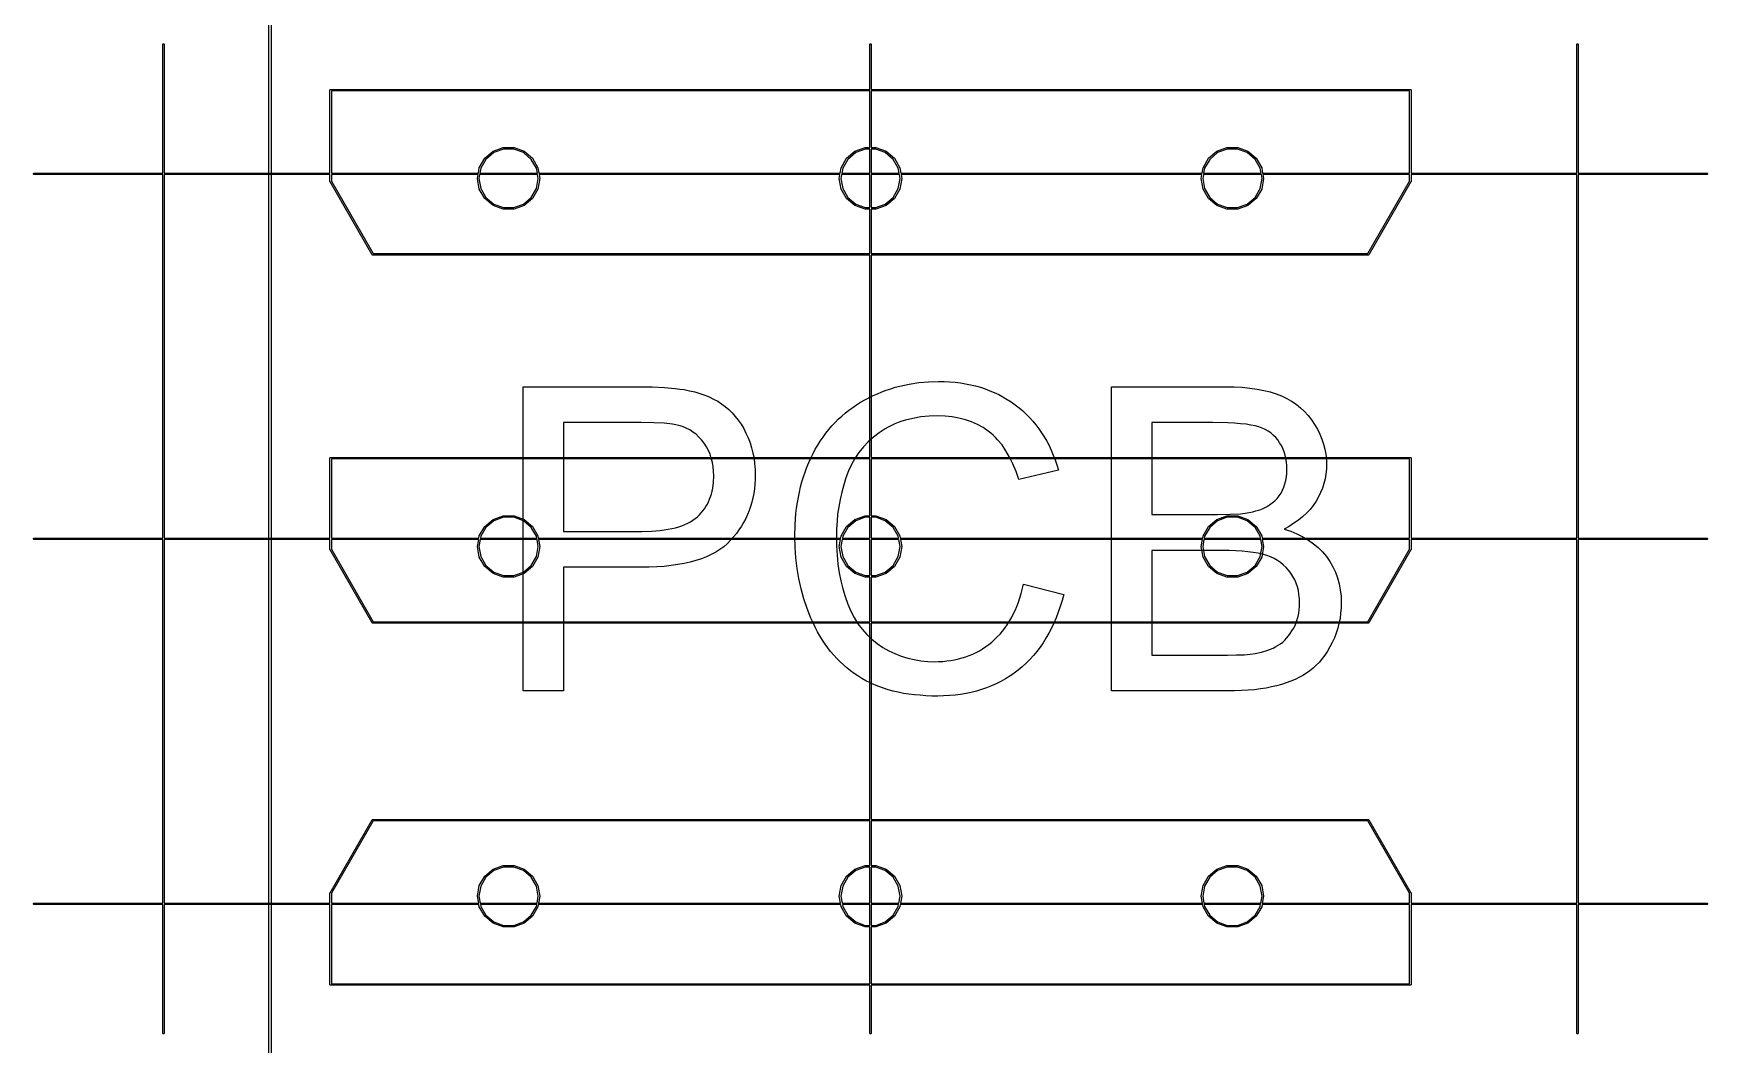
# Model space of a CAD drawing. Extents: x -55 to 320, y -110 to 124.
# Drawn here: x -55 to 55, y -33.2 to 33.2 of the extents above; entities that cross this region are included whole.
import ezdxf

# ---------------------------------------------------------------- set-up
doc = ezdxf.new("R2010")
doc.units = 0
doc.header["$LTSCALE"] = 10
for name, color, linetype in [('devices', 7, 'CONTINUOUS'), ('edge_cuts', 7, 'CONTINUOUS'), ('support_2mm_layer', 7, 'CONTINUOUS')]:
    doc.layers.add(name, color=color, linetype=linetype)

msp = doc.modelspace()

# ---------------------------------------------------------------- linework, layer by layer
at = {"layer": 'devices', "color": 7, "linetype": 'CONTINUOUS'}
for p, q in [((-46.55, 32.52), (-46.54, 32.53)), ((-46.55, 32.5), (-46.55, 32.52)), ((-46.55, 24.05), (-46.55, 32.5)), ((-46.54, 32.53), (-46.52, 32.54)), ((-46.52, 32.54), (-46.51, 32.55)), ((-46.51, 32.55), (-46.49, 32.55)), ((-46.49, 32.55), (-46.48, 32.54)), ((-46.48, 32.54), (-46.46, 32.53)), ((-46.46, 32.53), (-46.45, 32.52)), ((-46.45, 32.52), (-46.45, 32.5)), ((-46.45, 32.5), (-46.45, 24.05)), ((-0.05, 32.52), (-0.04, 32.53)), ((-0.05, 32.5), (-0.05, 32.52)), ((-0.05, 29.55), (-0.05, 32.5)), ((-0.04, 32.53), (-0.03, 32.54)), ((-0.03, 32.54), (-0.01, 32.55)), ((-0.01, 32.55), (0.01, 32.55)), ((0.01, 32.55), (0.03, 32.54)), ((0.03, 32.54), (0.04, 32.53)), ((0.04, 32.53), (0.05, 32.52)), ((0.05, 32.52), (0.05, 32.5)), ((0.05, 32.5), (0.05, 29.55)), ((46.45, 32.52), (46.46, 32.53)), ((46.45, 32.5), (46.45, 32.52)), ((46.45, 24.05), (46.45, 32.5)), ((46.46, 32.53), (46.48, 32.54)), ((46.48, 32.54), (46.49, 32.55)), ((46.49, 32.55), (46.51, 32.55)), ((46.51, 32.55), (46.52, 32.54)), ((46.52, 32.54), (46.54, 32.53)), ((46.54, 32.53), (46.55, 32.52)), ((46.55, 32.52), (46.55, 32.5)), ((46.55, 32.5), (46.55, 24.05)), ((-35.55, 29.51), (-35.55, 29.52)), ((-35.55, 29.52), (-35.54, 29.52)), ((-35.55, 29.5), (-35.55, 29.51)), ((-35.55, 29.51), (-35.55, 29.51)), ((-35.55, 24.05), (-35.55, 29.5)), ((-35.55, 29.5), (-35.55, 29.5)), ((-35.54, 29.53), (-35.53, 29.54)), ((-35.54, 29.52), (-35.54, 29.53)), ((-35.54, 29.53), (-35.54, 29.53)), ((-35.54, 29.52), (-35.54, 29.52)), ((-35.53, 29.54), (-35.53, 29.54)), ((-35.53, 29.54), (-35.53, 29.54)), ((-35.53, 29.54), (-35.52, 29.54)), ((-35.52, 29.54), (-35.52, 29.55)), ((-35.52, 29.55), (-35.51, 29.55)), ((-35.52, 29.54), (-35.52, 29.54)), ((-35.51, 29.55), (-35.51, 29.55)), ((-35.51, 29.55), (-35.5, 29.55)), ((-35.5, 29.55), (-35.5, 29.55)), ((-35.5, 29.55), (-0.05, 29.55)), ((-35.45, 29.45), (-35.45, 24.05)), ((-0.05, 29.45), (-35.45, 29.45)), ((-0.05, 25.72), (-0.05, 29.45)), ((0.05, 29.55), (35.5, 29.55)), ((0.05, 29.45), (0.05, 25.72)), ((35.45, 29.45), (0.05, 29.45)), ((35.45, 24.05), (35.45, 29.45)), ((35.5, 29.55), (35.5, 29.55)), ((35.5, 29.55), (35.51, 29.55)), ((35.51, 29.55), (35.51, 29.55)), ((35.51, 29.55), (35.52, 29.55)), ((35.52, 29.55), (35.52, 29.54)), ((35.52, 29.54), (35.52, 29.54)), ((35.52, 29.54), (35.53, 29.54)), ((35.53, 29.54), (35.53, 29.54)), ((35.53, 29.54), (35.53, 29.54)), ((35.53, 29.54), (35.54, 29.53)), ((35.54, 29.53), (35.54, 29.53)), ((35.54, 29.53), (35.54, 29.52)), ((35.54, 29.52), (35.54, 29.52)), ((35.54, 29.52), (35.55, 29.52)), ((35.55, 29.52), (35.55, 29.51)), ((35.55, 29.51), (35.55, 29.51)), ((35.55, 29.51), (35.55, 29.5)), ((35.55, 29.5), (35.55, 29.5)), ((35.55, 29.5), (35.55, 24.05)), ((-25.37, 25.02), (-24.82, 25.48)), ((-24.77, 25.39), (-25.29, 24.95)), ((-24.82, 25.48), (-24.16, 25.72)), ((-24.14, 25.62), (-24.77, 25.39)), ((-24.16, 25.72), (-23.44, 25.72)), ((-23.46, 25.62), (-24.14, 25.62)), ((-22.82, 25.39), (-23.46, 25.62)), ((-23.44, 25.72), (-22.77, 25.48)), ((-22.31, 24.95), (-22.82, 25.39)), ((-22.77, 25.48), (-22.23, 25.02)), ((-1.57, 25.02), (-1.02, 25.48)), ((-0.97, 25.39), (-1.49, 24.95)), ((-1.02, 25.48), (-0.36, 25.72)), ((-0.34, 25.62), (-0.97, 25.39)), ((-0.36, 25.72), (-0.05, 25.72)), ((-0.05, 25.62), (-0.34, 25.62)), ((-0.05, 24.05), (-0.05, 25.62)), ((0.05, 25.72), (0.36, 25.72)), ((0.05, 25.62), (0.05, 24.05)), ((0.34, 25.62), (0.05, 25.62)), ((0.97, 25.39), (0.34, 25.62)), ((0.36, 25.72), (1.02, 25.48)), ((1.49, 24.95), (0.97, 25.39)), ((1.02, 25.48), (1.57, 25.02)), ((22.23, 25.02), (22.77, 25.48)), ((22.82, 25.39), (22.31, 24.95)), ((22.77, 25.48), (23.44, 25.72)), ((23.46, 25.62), (22.82, 25.39)), ((23.44, 25.72), (24.16, 25.72)), ((24.14, 25.62), (23.46, 25.62)), ((24.77, 25.39), (24.14, 25.62)), ((24.16, 25.72), (24.82, 25.48)), ((25.29, 24.95), (24.77, 25.39)), ((24.82, 25.48), (25.37, 25.02)), ((-25.79, 24.05), (-25.73, 24.4)), ((-25.73, 24.4), (-25.37, 25.02)), ((-25.63, 24.37), (-25.69, 24.05)), ((-25.29, 24.95), (-25.63, 24.37)), ((-21.97, 24.37), (-22.31, 24.95)), ((-22.23, 25.02), (-21.87, 24.4)), ((-21.91, 24.05), (-21.97, 24.37)), ((-21.87, 24.4), (-21.81, 24.05)), ((-1.99, 24.05), (-1.93, 24.4)), ((-1.93, 24.4), (-1.57, 25.02)), ((-1.83, 24.37), (-1.89, 24.05)), ((-1.49, 24.95), (-1.83, 24.37)), ((1.83, 24.37), (1.49, 24.95)), ((1.57, 25.02), (1.93, 24.4)), ((1.89, 24.05), (1.83, 24.37)), ((1.93, 24.4), (1.99, 24.05)), ((21.81, 24.05), (21.87, 24.4)), ((21.87, 24.4), (22.23, 25.02)), ((21.97, 24.37), (21.91, 24.05)), ((22.31, 24.95), (21.97, 24.37)), ((25.63, 24.37), (25.29, 24.95)), ((25.37, 25.02), (25.73, 24.4)), ((25.69, 24.05), (25.63, 24.37)), ((25.73, 24.4), (25.79, 24.05)), ((-55.05, 24.01), (-55.04, 24.02)), ((-55.05, 23.99), (-55.05, 24.01)), ((-55.04, 23.98), (-55.05, 23.99)), ((-55.04, 24.02), (-55.03, 24.04)), ((-55.03, 23.96), (-55.04, 23.98)), ((-55.03, 24.04), (-55.02, 24.05)), ((-55.02, 23.95), (-55.03, 23.96)), ((-55.02, 24.05), (-55, 24.05)), ((-55, 23.95), (-55.02, 23.95)), ((-55, 24.05), (-46.55, 24.05)), ((-46.55, 23.95), (-55, 23.95)), ((-46.55, 0.05), (-46.55, 23.95)), ((-46.45, 24.05), (-35.55, 24.05)), ((-46.45, 23.95), (-46.45, 0.05)), ((-35.55, 23.95), (-46.45, 23.95)), ((-35.55, 23.5), (-35.55, 23.95)), ((-35.55, 23.49), (-35.55, 23.5)), ((-35.55, 23.5), (-35.55, 23.5)), ((-35.55, 23.48), (-35.55, 23.49)), ((-35.55, 23.49), (-35.55, 23.49)), ((-35.54, 23.48), (-35.55, 23.48)), ((-32.77, 18.68), (-35.54, 23.48)), ((-35.54, 23.48), (-35.54, 23.48)), ((-35.45, 24.05), (-25.79, 24.05)), ((-25.81, 23.95), (-35.45, 23.95)), ((-35.45, 23.95), (-35.45, 23.51)), ((-35.45, 23.51), (-32.7, 18.75)), ((-25.85, 23.7), (-25.81, 23.95)), ((-25.73, 23), (-25.85, 23.7)), ((-25.71, 23.95), (-25.75, 23.7)), ((-25.75, 23.7), (-25.63, 23.03)), ((-21.89, 23.95), (-25.71, 23.95)), ((-25.69, 24.05), (-21.91, 24.05)), ((-21.97, 23.03), (-21.85, 23.7)), ((-21.85, 23.7), (-21.89, 23.95)), ((-21.75, 23.7), (-21.87, 23)), ((-21.81, 24.05), (-1.99, 24.05)), ((-2.01, 23.95), (-21.79, 23.95)), ((-21.79, 23.95), (-21.75, 23.7)), ((-2.05, 23.7), (-2.01, 23.95)), ((-1.93, 23), (-2.05, 23.7)), ((-1.91, 23.95), (-1.95, 23.7)), ((-1.95, 23.7), (-1.83, 23.03)), ((-0.05, 23.95), (-1.91, 23.95)), ((-1.89, 24.05), (-0.05, 24.05)), ((-0.05, 21.78), (-0.05, 23.95)), ((0.05, 24.05), (1.89, 24.05)), ((0.05, 23.95), (0.05, 21.78)), ((1.91, 23.95), (0.05, 23.95)), ((1.83, 23.03), (1.95, 23.7)), ((1.95, 23.7), (1.91, 23.95)), ((2.05, 23.7), (1.93, 23)), ((1.99, 24.05), (21.81, 24.05)), ((21.79, 23.95), (2.01, 23.95)), ((2.01, 23.95), (2.05, 23.7)), ((21.75, 23.7), (21.79, 23.95)), ((21.87, 23), (21.75, 23.7)), ((21.89, 23.95), (21.85, 23.7)), ((21.85, 23.7), (21.97, 23.03)), ((25.71, 23.95), (21.89, 23.95)), ((21.91, 24.05), (25.69, 24.05)), ((25.63, 23.03), (25.75, 23.7)), ((25.75, 23.7), (25.71, 23.95)), ((25.85, 23.7), (25.73, 23)), ((25.79, 24.05), (35.45, 24.05)), ((35.45, 23.95), (25.81, 23.95)), ((25.81, 23.95), (25.85, 23.7)), ((32.7, 18.75), (35.45, 23.51)), ((35.54, 23.48), (32.77, 18.68)), ((35.45, 23.51), (35.45, 23.95)), ((35.55, 23.48), (35.54, 23.48)), ((35.54, 23.48), (35.54, 23.48)), ((35.55, 24.05), (46.45, 24.05)), ((46.45, 23.95), (35.55, 23.95)), ((35.55, 23.95), (35.55, 23.5)), ((35.55, 23.5), (35.55, 23.5)), ((35.55, 23.5), (35.55, 23.49)), ((35.55, 23.49), (35.55, 23.49)), ((35.55, 23.49), (35.55, 23.48)), ((46.45, 0.05), (46.45, 23.95)), ((46.55, 24.05), (55, 24.05)), ((55, 23.95), (46.55, 23.95)), ((46.55, 23.95), (46.55, 0.05)), ((55, 24.05), (55.02, 24.05)), ((55.02, 23.95), (55, 23.95)), ((55.02, 24.05), (55.03, 24.04)), ((55.03, 23.96), (55.02, 23.95)), ((55.03, 24.04), (55.04, 24.02)), ((55.04, 23.98), (55.03, 23.96)), ((55.04, 24.02), (55.05, 24.01)), ((55.05, 23.99), (55.04, 23.98)), ((55.05, 24.01), (55.05, 23.99)), ((-25.37, 22.38), (-25.73, 23)), ((-25.63, 23.03), (-25.29, 22.45)), ((-24.82, 21.92), (-25.37, 22.38)), ((-25.29, 22.45), (-24.77, 22.01)), ((-22.82, 22.01), (-22.31, 22.45)), ((-22.23, 22.38), (-22.77, 21.92)), ((-22.31, 22.45), (-21.97, 23.03)), ((-21.87, 23), (-22.23, 22.38)), ((-1.57, 22.38), (-1.93, 23)), ((-1.83, 23.03), (-1.49, 22.45)), ((-1.02, 21.92), (-1.57, 22.38)), ((-1.49, 22.45), (-0.97, 22.01)), ((0.97, 22.01), (1.49, 22.45)), ((1.57, 22.38), (1.02, 21.92)), ((1.49, 22.45), (1.83, 23.03)), ((1.93, 23), (1.57, 22.38)), ((22.23, 22.38), (21.87, 23)), ((21.97, 23.03), (22.31, 22.45)), ((22.77, 21.92), (22.23, 22.38)), ((22.31, 22.45), (22.82, 22.01)), ((24.77, 22.01), (25.29, 22.45)), ((25.37, 22.38), (24.82, 21.92)), ((25.29, 22.45), (25.63, 23.03)), ((25.73, 23), (25.37, 22.38)), ((-24.16, 21.68), (-24.82, 21.92)), ((-24.77, 22.01), (-24.14, 21.78)), ((-23.44, 21.68), (-24.16, 21.68)), ((-24.14, 21.78), (-23.46, 21.78)), ((-23.46, 21.78), (-22.82, 22.01)), ((-22.77, 21.92), (-23.44, 21.68)), ((-0.36, 21.68), (-1.02, 21.92)), ((-0.97, 22.01), (-0.34, 21.78)), ((-0.05, 21.68), (-0.36, 21.68)), ((-0.34, 21.78), (-0.05, 21.78)), ((-0.05, 18.75), (-0.05, 21.68)), ((0.05, 21.78), (0.34, 21.78)), ((0.36, 21.68), (0.05, 21.68)), ((0.05, 21.68), (0.05, 18.75)), ((0.34, 21.78), (0.97, 22.01)), ((1.02, 21.92), (0.36, 21.68)), ((23.44, 21.68), (22.77, 21.92)), ((22.82, 22.01), (23.46, 21.78)), ((24.16, 21.68), (23.44, 21.68)), ((23.46, 21.78), (24.14, 21.78)), ((24.14, 21.78), (24.77, 22.01)), ((24.82, 21.92), (24.16, 21.68)), ((-32.7, 18.75), (-0.05, 18.75)), ((0.05, 18.75), (32.7, 18.75)), ((-32.76, 18.66), (-32.77, 18.68)), ((-32.75, 18.65), (-32.76, 18.66)), ((-32.76, 18.66), (-32.76, 18.66)), ((-32.73, 18.65), (-32.75, 18.65)), ((-0.05, 18.65), (-32.73, 18.65)), ((-0.05, 5.35), (-0.05, 18.65)), ((32.73, 18.65), (0.05, 18.65)), ((0.05, 18.65), (0.05, 5.35)), ((32.75, 18.65), (32.73, 18.65)), ((32.76, 18.66), (32.75, 18.65)), ((32.77, 18.68), (32.76, 18.66)), ((32.76, 18.66), (32.76, 18.66)), ((-35.55, 5.31), (-35.55, 5.32)), ((-35.55, 5.32), (-35.54, 5.32)), ((-35.55, 5.3), (-35.55, 5.31)), ((-35.55, 5.31), (-35.55, 5.31)), ((-35.55, 0.05), (-35.55, 5.3)), ((-35.55, 5.3), (-35.55, 5.3)), ((-35.54, 5.32), (-35.54, 5.33)), ((-35.54, 5.33), (-35.54, 5.33)), ((-35.54, 5.33), (-35.54, 5.33)), ((-35.54, 5.33), (-35.53, 5.33)), ((-35.53, 5.33), (-35.53, 5.34)), ((-35.53, 5.34), (-35.53, 5.34)), ((-35.53, 5.34), (-35.52, 5.34)), ((-35.52, 5.34), (-35.52, 5.35)), ((-35.52, 5.35), (-35.51, 5.35)), ((-35.52, 5.34), (-35.52, 5.34)), ((-35.51, 5.35), (-35.51, 5.35)), ((-35.51, 5.35), (-35.5, 5.35)), ((-35.5, 5.35), (-35.5, 5.35)), ((-35.5, 5.35), (-0.05, 5.35)), ((-35.45, 5.25), (-35.45, 0.05)), ((-0.05, 5.25), (-35.45, 5.25)), ((-0.05, 1.52), (-0.05, 5.25)), ((0.05, 5.35), (35.5, 5.35)), ((0.05, 5.25), (0.05, 1.52)), ((35.45, 5.25), (0.05, 5.25)), ((35.45, 0.05), (35.45, 5.25)), ((35.5, 5.35), (35.5, 5.35)), ((35.5, 5.35), (35.51, 5.35)), ((35.51, 5.35), (35.51, 5.35)), ((35.51, 5.35), (35.52, 5.35)), ((35.52, 5.35), (35.52, 5.34)), ((35.52, 5.34), (35.52, 5.34)), ((35.52, 5.34), (35.53, 5.34)), ((35.53, 5.34), (35.53, 5.34)), ((35.53, 5.34), (35.53, 5.33)), ((35.53, 5.33), (35.54, 5.33)), ((35.54, 5.33), (35.54, 5.33)), ((35.54, 5.33), (35.54, 5.33)), ((35.54, 5.33), (35.54, 5.32)), ((35.54, 5.32), (35.55, 5.32)), ((35.55, 5.32), (35.55, 5.31)), ((35.55, 5.31), (35.55, 5.31)), ((35.55, 5.31), (35.55, 5.3)), ((35.55, 5.3), (35.55, 5.3)), ((35.55, 5.3), (35.55, 0.05)), ((-25.37, 0.82), (-24.82, 1.28)), ((-24.77, 1.19), (-25.29, 0.75)), ((-24.82, 1.28), (-24.16, 1.52)), ((-24.14, 1.42), (-24.77, 1.19)), ((-24.16, 1.52), (-23.44, 1.52)), ((-23.46, 1.42), (-24.14, 1.42)), ((-22.82, 1.19), (-23.46, 1.42)), ((-23.44, 1.52), (-22.77, 1.28)), ((-22.31, 0.75), (-22.82, 1.19)), ((-22.77, 1.28), (-22.23, 0.82)), ((-1.57, 0.82), (-1.02, 1.28)), ((-0.97, 1.19), (-1.49, 0.75)), ((-1.02, 1.28), (-0.36, 1.52)), ((-0.34, 1.42), (-0.97, 1.19)), ((-0.36, 1.52), (-0.05, 1.52)), ((-0.05, 1.42), (-0.34, 1.42)), ((-0.05, 0.05), (-0.05, 1.42)), ((0.05, 1.52), (0.36, 1.52)), ((0.05, 1.42), (0.05, 0.05)), ((0.34, 1.42), (0.05, 1.42)), ((0.97, 1.19), (0.34, 1.42)), ((0.36, 1.52), (1.02, 1.28)), ((1.49, 0.75), (0.97, 1.19)), ((1.02, 1.28), (1.57, 0.82)), ((22.23, 0.82), (22.77, 1.28)), ((22.82, 1.19), (22.31, 0.75)), ((22.77, 1.28), (23.44, 1.52)), ((23.46, 1.42), (22.82, 1.19)), ((23.44, 1.52), (24.16, 1.52)), ((24.14, 1.42), (23.46, 1.42)), ((24.77, 1.19), (24.14, 1.42)), ((24.16, 1.52), (24.82, 1.28)), ((25.29, 0.75), (24.77, 1.19)), ((24.82, 1.28), (25.37, 0.82)), ((-55.05, 0.01), (-55.04, 0.03)), ((-55.05, -0.01), (-55.05, 0.01)), ((-55.04, 0.03), (-55.03, 0.04)), ((-55.03, 0.04), (-55.02, 0.05)), ((-55.02, 0.05), (-55, 0.05)), ((-55, 0.05), (-46.55, 0.05)), ((-46.45, 0.05), (-35.55, 0.05)), ((-35.45, 0.05), (-25.75, 0.05)), ((-25.75, 0.05), (-25.73, 0.2)), ((-25.73, 0.2), (-25.37, 0.82)), ((-25.63, 0.17), (-25.65, 0.05)), ((-25.65, 0.05), (-21.95, 0.05)), ((-25.29, 0.75), (-25.63, 0.17)), ((-21.97, 0.17), (-22.31, 0.75)), ((-22.23, 0.82), (-21.87, 0.2)), ((-21.95, 0.05), (-21.97, 0.17)), ((-21.87, 0.2), (-21.85, 0.05)), ((-21.85, 0.05), (-1.95, 0.05)), ((-1.95, 0.05), (-1.93, 0.2)), ((-1.93, 0.2), (-1.57, 0.82)), ((-1.83, 0.17), (-1.85, 0.05)), ((-1.85, 0.05), (-0.05, 0.05)), ((-1.49, 0.75), (-1.83, 0.17)), ((0.05, 0.05), (1.85, 0.05)), ((1.83, 0.17), (1.49, 0.75)), ((1.57, 0.82), (1.93, 0.2)), ((1.85, 0.05), (1.83, 0.17)), ((1.93, 0.2), (1.95, 0.05)), ((1.95, 0.05), (21.85, 0.05)), ((21.85, 0.05), (21.87, 0.2)), ((21.87, 0.2), (22.23, 0.82)), ((21.97, 0.17), (21.95, 0.05)), ((21.95, 0.05), (25.65, 0.05)), ((22.31, 0.75), (21.97, 0.17)), ((25.63, 0.17), (25.29, 0.75)), ((25.37, 0.82), (25.73, 0.2)), ((25.65, 0.05), (25.63, 0.17)), ((25.73, 0.2), (25.75, 0.05)), ((25.75, 0.05), (35.45, 0.05)), ((35.55, 0.05), (46.45, 0.05)), ((46.55, 0.05), (55, 0.05)), ((55, 0.05), (55.02, 0.05)), ((55.02, 0.05), (55.03, 0.04)), ((55.03, 0.04), (55.04, 0.03)), ((55.04, 0.03), (55.05, 0.01)), ((55.05, 0.01), (55.05, -0.01)), ((-55.04, -0.03), (-55.05, -0.01)), ((-55.03, -0.04), (-55.04, -0.03)), ((-55.02, -0.05), (-55.03, -0.04)), ((-55, -0.05), (-55.02, -0.05)), ((-46.55, -0.05), (-55, -0.05)), ((-46.55, -23.95), (-46.55, -0.05)), ((-46.45, -0.05), (-46.45, -23.95)), ((-35.55, -0.05), (-46.45, -0.05)), ((-35.55, -0.7), (-35.55, -0.05)), ((-35.55, -0.71), (-35.55, -0.7)), ((-35.55, -0.7), (-35.55, -0.7)), ((-35.55, -0.72), (-35.55, -0.71)), ((-35.55, -0.71), (-35.55, -0.71)), ((-35.54, -0.72), (-35.55, -0.72)), ((-32.77, -5.53), (-35.54, -0.72)), ((-35.54, -0.72), (-35.54, -0.72)), ((-25.77, -0.05), (-35.45, -0.05)), ((-35.45, -0.05), (-35.45, -0.69)), ((-35.45, -0.69), (-32.7, -5.45)), ((-25.85, -0.5), (-25.77, -0.05)), ((-25.73, -1.2), (-25.85, -0.5)), ((-25.67, -0.05), (-25.75, -0.5)), ((-25.75, -0.5), (-25.63, -1.17)), ((-21.93, -0.05), (-25.67, -0.05)), ((-21.97, -1.17), (-21.85, -0.5)), ((-21.85, -0.5), (-21.93, -0.05)), ((-21.75, -0.5), (-21.87, -1.2)), ((-1.97, -0.05), (-21.83, -0.05)), ((-21.83, -0.05), (-21.75, -0.5)), ((-2.05, -0.5), (-1.97, -0.05)), ((-1.93, -1.2), (-2.05, -0.5)), ((-1.87, -0.05), (-1.95, -0.5)), ((-1.95, -0.5), (-1.83, -1.17)), ((-0.05, -0.05), (-1.87, -0.05)), ((-0.05, -2.42), (-0.05, -0.05)), ((0.05, -0.05), (0.05, -2.42)), ((1.87, -0.05), (0.05, -0.05)), ((1.83, -1.17), (1.95, -0.5)), ((1.95, -0.5), (1.87, -0.05)), ((2.05, -0.5), (1.93, -1.2)), ((21.83, -0.05), (1.97, -0.05)), ((1.97, -0.05), (2.05, -0.5)), ((21.75, -0.5), (21.83, -0.05)), ((21.87, -1.2), (21.75, -0.5)), ((21.93, -0.05), (21.85, -0.5)), ((21.85, -0.5), (21.97, -1.17)), ((25.67, -0.05), (21.93, -0.05)), ((25.63, -1.17), (25.75, -0.5)), ((25.75, -0.5), (25.67, -0.05)), ((25.85, -0.5), (25.73, -1.2)), ((35.45, -0.05), (25.77, -0.05)), ((25.77, -0.05), (25.85, -0.5)), ((32.7, -5.45), (35.45, -0.69)), ((35.54, -0.72), (32.77, -5.53)), ((35.45, -0.69), (35.45, -0.05)), ((35.55, -0.72), (35.54, -0.72)), ((35.54, -0.72), (35.54, -0.72)), ((46.45, -0.05), (35.55, -0.05)), ((35.55, -0.05), (35.55, -0.7)), ((35.55, -0.7), (35.55, -0.7)), ((35.55, -0.7), (35.55, -0.71)), ((35.55, -0.71), (35.55, -0.71)), ((35.55, -0.71), (35.55, -0.72)), ((46.45, -23.95), (46.45, -0.05)), ((55, -0.05), (46.55, -0.05)), ((46.55, -0.05), (46.55, -23.95)), ((55.02, -0.05), (55, -0.05)), ((55.03, -0.04), (55.02, -0.05)), ((55.04, -0.03), (55.03, -0.04)), ((55.05, -0.01), (55.04, -0.03)), ((-25.37, -1.82), (-25.73, -1.2)), ((-25.63, -1.17), (-25.29, -1.75)), ((-24.82, -2.28), (-25.37, -1.82)), ((-25.29, -1.75), (-24.77, -2.19)), ((-24.77, -2.19), (-24.14, -2.42)), ((-23.46, -2.42), (-22.82, -2.19)), ((-22.82, -2.19), (-22.31, -1.75)), ((-22.23, -1.82), (-22.77, -2.28)), ((-22.31, -1.75), (-21.97, -1.17)), ((-21.87, -1.2), (-22.23, -1.82)), ((-1.57, -1.82), (-1.93, -1.2)), ((-1.83, -1.17), (-1.49, -1.75)), ((-1.02, -2.28), (-1.57, -1.82)), ((-1.49, -1.75), (-0.97, -2.19)), ((-0.97, -2.19), (-0.34, -2.42)), ((0.34, -2.42), (0.97, -2.19)), ((0.97, -2.19), (1.49, -1.75)), ((1.57, -1.82), (1.02, -2.28)), ((1.49, -1.75), (1.83, -1.17)), ((1.93, -1.2), (1.57, -1.82)), ((22.23, -1.82), (21.87, -1.2)), ((21.97, -1.17), (22.31, -1.75)), ((22.77, -2.28), (22.23, -1.82)), ((22.31, -1.75), (22.82, -2.19)), ((22.82, -2.19), (23.46, -2.42)), ((24.14, -2.42), (24.77, -2.19)), ((24.77, -2.19), (25.29, -1.75)), ((25.37, -1.82), (24.82, -2.28)), ((25.29, -1.75), (25.63, -1.17)), ((25.73, -1.2), (25.37, -1.82)), ((-24.16, -2.52), (-24.82, -2.28)), ((-23.44, -2.52), (-24.16, -2.52)), ((-24.14, -2.42), (-23.46, -2.42)), ((-22.77, -2.28), (-23.44, -2.52)), ((-0.36, -2.52), (-1.02, -2.28)), ((-0.05, -2.52), (-0.36, -2.52)), ((-0.34, -2.42), (-0.05, -2.42)), ((-0.05, -5.45), (-0.05, -2.52)), ((0.05, -2.42), (0.34, -2.42)), ((0.36, -2.52), (0.05, -2.52)), ((0.05, -2.52), (0.05, -5.45)), ((1.02, -2.28), (0.36, -2.52)), ((23.44, -2.52), (22.77, -2.28)), ((24.16, -2.52), (23.44, -2.52)), ((23.46, -2.42), (24.14, -2.42)), ((24.82, -2.28), (24.16, -2.52)), ((-32.7, -5.45), (-0.05, -5.45)), ((0.05, -5.45), (32.7, -5.45)), ((-32.76, -5.54), (-32.77, -5.53)), ((-32.75, -5.55), (-32.76, -5.54)), ((-32.76, -5.54), (-32.76, -5.54)), ((-32.73, -5.55), (-32.75, -5.55)), ((-0.05, -5.55), (-32.73, -5.55)), ((-0.05, -18.45), (-0.05, -5.55)), ((32.73, -5.55), (0.05, -5.55)), ((0.05, -5.55), (0.05, -18.45)), ((32.75, -5.55), (32.73, -5.55)), ((32.76, -5.54), (32.75, -5.55)), ((32.77, -5.53), (32.76, -5.54)), ((32.76, -5.54), (32.76, -5.54)), ((-35.54, -23.27), (-32.77, -18.48)), ((-32.7, -18.55), (-35.45, -23.31)), ((-32.77, -18.48), (-32.76, -18.46)), ((-32.76, -18.46), (-32.75, -18.45)), ((-32.76, -18.46), (-32.76, -18.46)), ((-32.75, -18.45), (-32.73, -18.45)), ((-32.73, -18.45), (-0.05, -18.45)), ((-0.05, -18.55), (-32.7, -18.55)), ((-0.05, -21.48), (-0.05, -18.55)), ((0.05, -18.45), (32.73, -18.45)), ((32.7, -18.55), (0.05, -18.55)), ((0.05, -18.55), (0.05, -21.48)), ((35.45, -23.31), (32.7, -18.55)), ((32.73, -18.45), (32.75, -18.45)), ((32.75, -18.45), (32.76, -18.46)), ((32.76, -18.46), (32.76, -18.46)), ((32.76, -18.46), (32.77, -18.48)), ((32.77, -18.48), (35.54, -23.27)), ((-25.37, -22.18), (-24.82, -21.72)), ((-24.77, -21.81), (-25.29, -22.25)), ((-24.82, -21.72), (-24.16, -21.48)), ((-24.14, -21.58), (-24.77, -21.81)), ((-24.16, -21.48), (-23.44, -21.48)), ((-23.46, -21.58), (-24.14, -21.58)), ((-22.82, -21.81), (-23.46, -21.58)), ((-23.44, -21.48), (-22.77, -21.72)), ((-22.31, -22.25), (-22.82, -21.81)), ((-22.77, -21.72), (-22.23, -22.18)), ((-1.57, -22.18), (-1.02, -21.72)), ((-0.97, -21.81), (-1.49, -22.25)), ((-1.02, -21.72), (-0.36, -21.48)), ((-0.34, -21.58), (-0.97, -21.81)), ((-0.36, -21.48), (-0.05, -21.48)), ((-0.05, -21.58), (-0.34, -21.58)), ((-0.05, -23.95), (-0.05, -21.58)), ((0.05, -21.48), (0.36, -21.48)), ((0.34, -21.58), (0.05, -21.58)), ((0.05, -21.58), (0.05, -23.95)), ((0.97, -21.81), (0.34, -21.58)), ((0.36, -21.48), (1.02, -21.72)), ((1.49, -22.25), (0.97, -21.81)), ((1.02, -21.72), (1.57, -22.18)), ((22.23, -22.18), (22.77, -21.72)), ((22.82, -21.81), (22.31, -22.25)), ((22.77, -21.72), (23.44, -21.48)), ((23.46, -21.58), (22.82, -21.81)), ((23.44, -21.48), (24.16, -21.48)), ((24.14, -21.58), (23.46, -21.58)), ((24.77, -21.81), (24.14, -21.58)), ((24.16, -21.48), (24.82, -21.72)), ((25.29, -22.25), (24.77, -21.81)), ((24.82, -21.72), (25.37, -22.18)), ((-25.85, -23.5), (-25.73, -22.8)), ((-25.63, -22.83), (-25.75, -23.5)), ((-25.73, -22.8), (-25.37, -22.18)), ((-25.29, -22.25), (-25.63, -22.83)), ((-21.97, -22.83), (-22.31, -22.25)), ((-22.23, -22.18), (-21.87, -22.8)), ((-21.85, -23.5), (-21.97, -22.83)), ((-21.87, -22.8), (-21.75, -23.5)), ((-2.05, -23.5), (-1.93, -22.8)), ((-1.83, -22.83), (-1.95, -23.5)), ((-1.93, -22.8), (-1.57, -22.18)), ((-1.49, -22.25), (-1.83, -22.83)), ((1.83, -22.83), (1.49, -22.25)), ((1.57, -22.18), (1.93, -22.8)), ((1.95, -23.5), (1.83, -22.83)), ((1.93, -22.8), (2.05, -23.5)), ((21.75, -23.5), (21.87, -22.8)), ((21.97, -22.83), (21.85, -23.5)), ((21.87, -22.8), (22.23, -22.18)), ((22.31, -22.25), (21.97, -22.83)), ((25.63, -22.83), (25.29, -22.25)), ((25.37, -22.18), (25.73, -22.8)), ((25.75, -23.5), (25.63, -22.83)), ((25.73, -22.8), (25.85, -23.5)), ((-55.05, -23.99), (-55.04, -23.98)), ((-55.05, -24.01), (-55.05, -23.99)), ((-55.04, -24.02), (-55.05, -24.01)), ((-55.04, -23.98), (-55.03, -23.96)), ((-55.03, -24.04), (-55.04, -24.02)), ((-55.03, -23.96), (-55.02, -23.95)), ((-55.02, -24.05), (-55.03, -24.04)), ((-55.02, -23.95), (-55, -23.95)), ((-55, -24.05), (-55.02, -24.05)), ((-55, -23.95), (-46.55, -23.95)), ((-46.55, -24.05), (-55, -24.05)), ((-46.55, -32.5), (-46.55, -24.05)), ((-46.45, -23.95), (-35.55, -23.95)), ((-35.55, -24.05), (-46.45, -24.05)), ((-46.45, -24.05), (-46.45, -32.5)), ((-35.55, -23.29), (-35.55, -23.28)), ((-35.55, -23.28), (-35.54, -23.28)), ((-35.55, -23.3), (-35.55, -23.29)), ((-35.55, -23.29), (-35.55, -23.29)), ((-35.55, -23.95), (-35.55, -23.3)), ((-35.55, -23.3), (-35.55, -23.3)), ((-35.55, -29.3), (-35.55, -24.05)), ((-35.54, -23.28), (-35.54, -23.27)), ((-35.45, -23.31), (-35.45, -23.95)), ((-35.45, -23.95), (-25.77, -23.95)), ((-25.75, -24.05), (-35.45, -24.05)), ((-35.45, -24.05), (-35.45, -29.25)), ((-25.77, -23.95), (-25.85, -23.5)), ((-25.75, -23.5), (-25.67, -23.95)), ((-25.73, -24.2), (-25.75, -24.05)), ((-25.37, -24.82), (-25.73, -24.2)), ((-25.67, -23.95), (-21.93, -23.95)), ((-25.65, -24.05), (-25.63, -24.17)), ((-21.95, -24.05), (-25.65, -24.05)), ((-25.63, -24.17), (-25.29, -24.75)), ((-22.31, -24.75), (-21.97, -24.17)), ((-21.87, -24.2), (-22.23, -24.82)), ((-21.97, -24.17), (-21.95, -24.05)), ((-21.93, -23.95), (-21.85, -23.5)), ((-21.85, -24.05), (-21.87, -24.2)), ((-1.95, -24.05), (-21.85, -24.05)), ((-21.75, -23.5), (-21.83, -23.95)), ((-21.83, -23.95), (-1.97, -23.95)), ((-1.97, -23.95), (-2.05, -23.5)), ((-1.95, -23.5), (-1.87, -23.95)), ((-1.93, -24.2), (-1.95, -24.05)), ((-1.57, -24.82), (-1.93, -24.2)), ((-1.87, -23.95), (-0.05, -23.95)), ((-1.85, -24.05), (-1.83, -24.17)), ((-0.05, -24.05), (-1.85, -24.05)), ((-1.83, -24.17), (-1.49, -24.75)), ((-0.05, -25.42), (-0.05, -24.05)), ((0.05, -23.95), (1.87, -23.95)), ((0.05, -24.05), (0.05, -25.42)), ((1.85, -24.05), (0.05, -24.05)), ((1.49, -24.75), (1.83, -24.17)), ((1.93, -24.2), (1.57, -24.82)), ((1.83, -24.17), (1.85, -24.05)), ((1.87, -23.95), (1.95, -23.5)), ((1.95, -24.05), (1.93, -24.2)), ((21.85, -24.05), (1.95, -24.05)), ((2.05, -23.5), (1.97, -23.95)), ((1.97, -23.95), (21.83, -23.95)), ((21.83, -23.95), (21.75, -23.5)), ((21.85, -23.5), (21.93, -23.95)), ((21.87, -24.2), (21.85, -24.05)), ((22.23, -24.82), (21.87, -24.2)), ((21.93, -23.95), (25.67, -23.95)), ((21.95, -24.05), (21.97, -24.17)), ((25.65, -24.05), (21.95, -24.05)), ((21.97, -24.17), (22.31, -24.75)), ((25.29, -24.75), (25.63, -24.17)), ((25.73, -24.2), (25.37, -24.82)), ((25.63, -24.17), (25.65, -24.05)), ((25.67, -23.95), (25.75, -23.5)), ((25.75, -24.05), (25.73, -24.2)), ((35.45, -24.05), (25.75, -24.05)), ((25.85, -23.5), (25.77, -23.95)), ((25.77, -23.95), (35.45, -23.95)), ((35.45, -23.95), (35.45, -23.31)), ((35.45, -29.25), (35.45, -24.05)), ((35.54, -23.27), (35.54, -23.28)), ((35.54, -23.28), (35.55, -23.28)), ((35.55, -23.28), (35.55, -23.29)), ((35.55, -23.29), (35.55, -23.29)), ((35.55, -23.29), (35.55, -23.3)), ((35.55, -23.3), (35.55, -23.3)), ((35.55, -23.3), (35.55, -23.95)), ((35.55, -23.95), (46.45, -23.95)), ((46.45, -24.05), (35.55, -24.05)), ((35.55, -24.05), (35.55, -29.3)), ((46.45, -32.5), (46.45, -24.05)), ((46.55, -23.95), (55, -23.95)), ((55, -24.05), (46.55, -24.05)), ((46.55, -24.05), (46.55, -32.5)), ((55, -23.95), (55.02, -23.95)), ((55.02, -24.05), (55, -24.05)), ((55.02, -23.95), (55.03, -23.96)), ((55.03, -24.04), (55.02, -24.05)), ((55.03, -23.96), (55.04, -23.98)), ((55.04, -24.02), (55.03, -24.04)), ((55.04, -23.98), (55.05, -23.99)), ((55.05, -24.01), (55.04, -24.02)), ((55.05, -23.99), (55.05, -24.01)), ((-24.82, -25.28), (-25.37, -24.82)), ((-25.29, -24.75), (-24.77, -25.19)), ((-24.16, -25.52), (-24.82, -25.28)), ((-24.77, -25.19), (-24.14, -25.42)), ((-23.46, -25.42), (-22.82, -25.19)), ((-22.77, -25.28), (-23.44, -25.52)), ((-22.82, -25.19), (-22.31, -24.75)), ((-22.23, -24.82), (-22.77, -25.28)), ((-1.02, -25.28), (-1.57, -24.82)), ((-1.49, -24.75), (-0.97, -25.19)), ((-0.36, -25.52), (-1.02, -25.28)), ((-0.97, -25.19), (-0.34, -25.42)), ((0.34, -25.42), (0.97, -25.19)), ((1.02, -25.28), (0.36, -25.52)), ((0.97, -25.19), (1.49, -24.75)), ((1.57, -24.82), (1.02, -25.28)), ((22.77, -25.28), (22.23, -24.82)), ((22.31, -24.75), (22.82, -25.19)), ((23.44, -25.52), (22.77, -25.28)), ((22.82, -25.19), (23.46, -25.42)), ((24.14, -25.42), (24.77, -25.19)), ((24.82, -25.28), (24.16, -25.52)), ((24.77, -25.19), (25.29, -24.75)), ((25.37, -24.82), (24.82, -25.28)), ((-23.44, -25.52), (-24.16, -25.52)), ((-24.14, -25.42), (-23.46, -25.42)), ((-0.05, -25.52), (-0.36, -25.52)), ((-0.34, -25.42), (-0.05, -25.42)), ((-0.05, -29.25), (-0.05, -25.52)), ((0.05, -25.42), (0.34, -25.42)), ((0.36, -25.52), (0.05, -25.52)), ((0.05, -25.52), (0.05, -29.25)), ((24.16, -25.52), (23.44, -25.52)), ((23.46, -25.42), (24.14, -25.42)), ((-35.55, -29.31), (-35.55, -29.3)), ((-35.55, -29.3), (-35.55, -29.3)), ((-35.55, -29.32), (-35.55, -29.31)), ((-35.55, -29.31), (-35.55, -29.31)), ((-35.54, -29.32), (-35.55, -29.32)), ((-35.54, -29.33), (-35.54, -29.32)), ((-35.54, -29.32), (-35.54, -29.32)), ((-35.53, -29.34), (-35.54, -29.33)), ((-35.54, -29.33), (-35.54, -29.33)), ((-35.52, -29.34), (-35.53, -29.34)), ((-35.53, -29.34), (-35.53, -29.34)), ((-35.53, -29.34), (-35.53, -29.34)), ((-35.52, -29.35), (-35.52, -29.34)), ((-35.52, -29.34), (-35.52, -29.34)), ((-35.51, -29.35), (-35.52, -29.35)), ((-35.5, -29.35), (-35.51, -29.35)), ((-35.51, -29.35), (-35.51, -29.35)), ((-0.05, -29.35), (-35.5, -29.35)), ((-35.5, -29.35), (-35.5, -29.35)), ((-35.45, -29.25), (-0.05, -29.25)), ((-0.05, -32.5), (-0.05, -29.35)), ((0.05, -29.25), (35.45, -29.25)), ((35.5, -29.35), (0.05, -29.35)), ((0.05, -29.35), (0.05, -32.5)), ((35.51, -29.35), (35.5, -29.35)), ((35.5, -29.35), (35.5, -29.35)), ((35.52, -29.35), (35.51, -29.35)), ((35.51, -29.35), (35.51, -29.35)), ((35.53, -29.34), (35.52, -29.34)), ((35.52, -29.34), (35.52, -29.34)), ((35.52, -29.34), (35.52, -29.35)), ((35.54, -29.33), (35.53, -29.34)), ((35.53, -29.34), (35.53, -29.34)), ((35.53, -29.34), (35.53, -29.34)), ((35.55, -29.32), (35.54, -29.32)), ((35.54, -29.32), (35.54, -29.32)), ((35.54, -29.32), (35.54, -29.33)), ((35.54, -29.33), (35.54, -29.33)), ((35.55, -29.3), (35.55, -29.3)), ((35.55, -29.3), (35.55, -29.31)), ((35.55, -29.31), (35.55, -29.31)), ((35.55, -29.31), (35.55, -29.32)), ((-46.55, -32.52), (-46.55, -32.5)), ((-46.54, -32.53), (-46.55, -32.52)), ((-46.52, -32.54), (-46.54, -32.53)), ((-46.51, -32.55), (-46.52, -32.54)), ((-46.49, -32.55), (-46.51, -32.55)), ((-46.48, -32.54), (-46.49, -32.55)), ((-46.46, -32.53), (-46.48, -32.54)), ((-46.45, -32.52), (-46.46, -32.53)), ((-46.45, -32.5), (-46.45, -32.52)), ((-0.05, -32.52), (-0.05, -32.5)), ((-0.04, -32.53), (-0.05, -32.52)), ((-0.03, -32.54), (-0.04, -32.53)), ((-0.01, -32.55), (-0.03, -32.54)), ((0.01, -32.55), (-0.01, -32.55)), ((0.03, -32.54), (0.01, -32.55)), ((0.04, -32.53), (0.03, -32.54)), ((0.05, -32.52), (0.04, -32.53)), ((0.05, -32.5), (0.05, -32.52)), ((46.45, -32.52), (46.45, -32.5)), ((46.46, -32.53), (46.45, -32.52)), ((46.48, -32.54), (46.46, -32.53)), ((46.49, -32.55), (46.48, -32.54)), ((46.51, -32.55), (46.49, -32.55)), ((46.52, -32.54), (46.51, -32.55)), ((46.54, -32.53), (46.52, -32.54)), ((46.55, -32.52), (46.54, -32.53)), ((46.55, -32.5), (46.55, -32.52))]:
    msp.add_line(p, q, dxfattribs=at)
at = {"layer": 'edge_cuts', "color": 7, "linetype": 'CONTINUOUS'}
for p, q in [((-39.58, -97.5), (-39.58, 97.5)), ((-39.42, 97.49), (-39.42, -97.5))]:
    msp.add_line(p, q, dxfattribs=at)
at = {"layer": 'support_2mm_layer', "color": 7, "linetype": 'CONTINUOUS', "flags": 128}
for points in [[(-22.84, -10), (-22.84, 10), (-15.3, 10), (-14.36, 9.99), (-13.54, 9.95), (-12.84, 9.89), (-12.54, 9.85), (-12.26, 9.81), (-11.9, 9.74), (-11.55, 9.66), (-11.22, 9.56), (-10.9, 9.45), (-10.6, 9.33), (-10.32, 9.19), (-10.04, 9.04), (-9.79, 8.87), (-9.55, 8.69), (-9.31, 8.5), (-9.1, 8.28), (-8.89, 8.05), (-8.7, 7.8), (-8.51, 7.53), (-8.34, 7.25), (-8.19, 6.94), (-8.04, 6.63), (-7.92, 6.31), (-7.82, 5.98), (-7.73, 5.64), (-7.66, 5.3), (-7.62, 4.94), (-7.59, 4.58), (-7.58, 4.22), (-7.58, 3.9), (-7.6, 3.59), (-7.64, 3.29), (-7.68, 2.99), (-7.74, 2.7), (-7.81, 2.41), (-7.89, 2.13), (-7.98, 1.86), (-8.09, 1.59), (-8.21, 1.33), (-8.35, 1.08), (-8.49, 0.83), (-8.65, 0.59), (-8.82, 0.35), (-9.01, 0.12), (-9.2, -0.1), (-9.42, -0.32), (-9.65, -0.52), (-9.9, -0.7), (-10.18, -0.88), (-10.47, -1.03), (-10.79, -1.18), (-11.12, -1.31), (-11.48, -1.43), (-11.86, -1.53), (-12.25, -1.62), (-12.67, -1.7), (-13.11, -1.76), (-13.57, -1.81), (-14.05, -1.84), (-14.55, -1.86), (-15.07, -1.87), (-20.2, -1.87), (-20.2, -10), (-22.84, -10)], [(10.06, -2.99), (12.71, -3.66), (12.6, -4.06), (12.48, -4.45), (12.35, -4.82), (12.21, -5.19), (12.06, -5.54), (11.9, -5.88), (11.73, -6.21), (11.54, -6.53), (11.35, -6.83), (11.15, -7.13), (10.94, -7.41), (10.71, -7.68), (10.48, -7.93), (10.23, -8.18), (9.98, -8.41), (9.71, -8.63), (9.44, -8.84), (9.16, -9.03), (8.87, -9.21), (8.57, -9.38), (8.27, -9.53), (7.96, -9.67), (7.64, -9.8), (7.31, -9.91), (6.98, -10.01), (6.63, -10.1), (6.29, -10.17), (5.93, -10.23), (5.56, -10.28), (5.19, -10.31), (4.81, -10.33), (4.43, -10.34), (4.03, -10.34), (3.64, -10.32), (3.26, -10.29), (2.89, -10.26), (2.52, -10.21), (2.17, -10.16), (1.83, -10.09), (1.5, -10.01), (1.17, -9.92), (0.86, -9.83), (0.55, -9.72), (0.26, -9.6), (-0.03, -9.47), (-0.31, -9.33), (-0.57, -9.18), (-0.83, -9.02), (-1.08, -8.86), (-1.32, -8.68), (-1.56, -8.49), (-1.78, -8.29), (-2, -8.09), (-2.22, -7.87), (-2.42, -7.65), (-2.62, -7.41), (-2.8, -7.17), (-2.99, -6.92), (-3.16, -6.66), (-3.33, -6.39), (-3.48, -6.11), (-3.64, -5.82), (-3.78, -5.52), (-3.92, -5.21), (-4.16, -4.58), (-4.38, -3.94), (-4.56, -3.29), (-4.71, -2.62), (-4.82, -1.95), (-4.91, -1.26), (-4.96, -0.56), (-4.97, 0.15), (-4.95, 0.92), (-4.9, 1.66), (-4.86, 2.02), (-4.8, 2.38), (-4.74, 2.73), (-4.67, 3.07), (-4.6, 3.41), (-4.51, 3.74), (-4.41, 4.07), (-4.3, 4.39), (-4.18, 4.7), (-4.06, 5.01), (-3.92, 5.31), (-3.78, 5.6), (-3.63, 5.89), (-3.46, 6.16), (-3.3, 6.43), (-3.12, 6.69), (-2.93, 6.94), (-2.74, 7.19), (-2.54, 7.42), (-2.33, 7.65), (-2.12, 7.86), (-1.89, 8.07), (-1.66, 8.27), (-1.42, 8.46), (-1.17, 8.64), (-0.92, 8.81), (-0.65, 8.98), (-0.38, 9.13), (0.18, 9.42), (0.46, 9.54), (0.75, 9.66), (1.04, 9.77), (1.33, 9.87), (1.63, 9.96), (1.93, 10.04), (2.55, 10.17), (3.17, 10.27), (3.81, 10.32), (4.47, 10.34), (4.84, 10.34), (5.2, 10.32), (5.56, 10.29), (5.91, 10.25), (6.25, 10.19), (6.58, 10.13), (6.91, 10.05), (7.23, 9.96), (7.54, 9.86), (7.85, 9.74), (8.14, 9.62), (8.43, 9.48), (8.71, 9.33), (8.99, 9.17), (9.26, 9), (9.52, 8.81), (9.77, 8.62), (10.01, 8.41), (10.24, 8.2), (10.46, 7.97), (10.67, 7.74), (10.88, 7.49), (11.07, 7.24), (11.25, 6.97), (11.43, 6.7), (11.59, 6.42), (11.74, 6.13), (11.89, 5.82), (12.02, 5.51), (12.15, 5.19), (12.26, 4.86), (12.37, 4.52), (9.76, 3.9), (9.58, 4.43), (9.37, 4.92), (9.15, 5.37), (8.91, 5.79), (8.65, 6.17), (8.36, 6.51), (8.22, 6.67), (8.06, 6.81), (7.91, 6.95), (7.74, 7.08), (7.4, 7.31), (7.04, 7.52), (6.65, 7.69), (6.25, 7.83), (5.82, 7.94), (5.37, 8.01), (4.9, 8.06), (4.41, 8.08), (3.85, 8.06), (3.31, 8.01), (2.79, 7.92), (2.3, 7.8), (2.06, 7.73), (1.83, 7.64), (1.6, 7.55), (1.38, 7.45), (1.17, 7.35), (0.96, 7.23), (0.76, 7.11), (0.56, 6.97), (0.19, 6.68), (-0.16, 6.37), (-0.47, 6.04), (-0.76, 5.68), (-1.02, 5.29), (-1.25, 4.89), (-1.45, 4.46), (-1.62, 4), (-1.76, 3.54), (-1.89, 3.07), (-2, 2.59), (-2.09, 2.11), (-2.16, 1.63), (-2.2, 1.15), (-2.23, 0.66), (-2.24, 0.16), (-2.23, -0.46), (-2.2, -1.07), (-2.14, -1.66), (-2.06, -2.23), (-1.95, -2.77), (-1.83, -3.3), (-1.67, -3.8), (-1.5, -4.29), (-1.3, -4.75), (-1.08, -5.18), (-0.83, -5.58), (-0.55, -5.95), (-0.25, -6.29), (0.08, -6.6), (0.43, -6.88), (0.81, -7.14), (1.21, -7.36), (1.61, -7.55), (2.02, -7.71), (2.45, -7.84), (2.87, -7.94), (3.31, -8.02), (3.76, -8.06), (4.21, -8.08), (4.48, -8.07), (4.75, -8.06), (5.02, -8.03), (5.28, -8), (5.53, -7.95), (5.78, -7.9), (6.02, -7.83), (6.26, -7.76), (6.49, -7.67), (6.72, -7.58), (6.94, -7.47), (7.16, -7.36), (7.37, -7.23), (7.58, -7.09), (7.78, -6.95), (7.97, -6.79), (8.16, -6.63), (8.34, -6.45), (8.52, -6.27), (8.68, -6.08), (8.84, -5.87), (8.99, -5.66), (9.13, -5.43), (9.27, -5.2), (9.39, -4.96), (9.51, -4.71), (9.62, -4.44), (9.73, -4.17), (9.82, -3.89), (9.91, -3.6), (10.06, -2.99)], [(15.86, -10), (15.86, 10), (23.36, 10), (23.92, 9.99), (24.45, 9.96), (24.95, 9.91), (25.43, 9.85), (25.87, 9.76), (26.29, 9.66), (26.68, 9.54), (27.04, 9.39), (27.38, 9.23), (27.69, 9.05), (27.99, 8.85), (28.27, 8.62), (28.54, 8.38), (28.78, 8.11), (29, 7.83), (29.21, 7.52), (29.39, 7.21), (29.55, 6.89), (29.69, 6.56), (29.8, 6.23), (29.88, 5.9), (29.94, 5.57), (29.98, 5.23), (29.99, 4.88), (29.98, 4.57), (29.95, 4.25), (29.9, 3.94), (29.82, 3.64), (29.72, 3.34), (29.6, 3.04), (29.46, 2.75), (29.3, 2.47), (29.11, 2.19), (28.91, 1.93), (28.68, 1.68), (28.42, 1.45), (28.15, 1.22), (27.85, 1.02), (27.54, 0.82), (27.2, 0.64), (27.64, 0.5), (28.05, 0.33), (28.44, 0.14), (28.8, -0.08), (29.14, -0.32), (29.45, -0.58), (29.73, -0.86), (29.99, -1.17), (30.21, -1.5), (30.41, -1.84), (30.58, -2.2), (30.72, -2.57), (30.82, -2.96), (30.9, -3.36), (30.95, -3.77), (30.96, -4.2), (30.95, -4.55), (30.92, -4.89), (30.88, -5.23), (30.81, -5.56), (30.73, -5.88), (30.63, -6.2), (30.51, -6.51), (30.37, -6.81), (30.22, -7.11), (30.05, -7.38), (29.88, -7.64), (29.7, -7.88), (29.52, -8.11), (29.32, -8.31), (29.12, -8.5), (28.9, -8.68), (28.68, -8.84), (28.44, -8.98), (28.18, -9.12), (27.92, -9.25), (27.64, -9.37), (27.34, -9.48), (27.03, -9.58), (26.71, -9.67), (26.37, -9.74), (26.02, -9.81), (25.64, -9.87), (25.25, -9.92), (24.83, -9.95), (24.4, -9.98), (23.95, -9.99), (23.49, -10), (15.86, -10)], [(-20.2, 0.49), (-15.03, 0.49), (-14.41, 0.51), (-13.84, 0.55), (-13.31, 0.63), (-12.83, 0.73), (-12.61, 0.79), (-12.4, 0.86), (-12.2, 0.94), (-12.02, 1.03), (-11.84, 1.12), (-11.68, 1.22), (-11.53, 1.33), (-11.38, 1.45), (-11.25, 1.57), (-11.13, 1.7), (-11.02, 1.83), (-10.91, 1.97), (-10.82, 2.12), (-10.73, 2.27), (-10.65, 2.43), (-10.58, 2.6), (-10.46, 2.94), (-10.37, 3.32), (-10.32, 3.71), (-10.31, 4.13), (-10.32, 4.44), (-10.35, 4.74), (-10.4, 5.02), (-10.47, 5.3), (-10.55, 5.56), (-10.66, 5.81), (-10.79, 6.05), (-10.94, 6.28), (-11.11, 6.5), (-11.28, 6.69), (-11.47, 6.87), (-11.68, 7.02), (-11.89, 7.16), (-12.12, 7.28), (-12.36, 7.38), (-12.61, 7.46), (-12.8, 7.5), (-13.02, 7.54), (-13.56, 7.6), (-14.25, 7.63), (-15.08, 7.64), (-20.2, 7.64), (-20.2, 0.49)], [(18.51, 1.6), (22.83, 1.6), (23.65, 1.61), (24.34, 1.65), (24.64, 1.69), (24.91, 1.73), (25.15, 1.77), (25.35, 1.83), (25.6, 1.91), (25.83, 2), (26.04, 2.11), (26.24, 2.23), (26.42, 2.36), (26.59, 2.5), (26.74, 2.66), (26.88, 2.82), (27, 3), (27.1, 3.19), (27.19, 3.4), (27.26, 3.61), (27.32, 3.83), (27.36, 4.07), (27.38, 4.31), (27.39, 4.57), (27.38, 4.82), (27.36, 5.05), (27.32, 5.28), (27.27, 5.51), (27.2, 5.72), (27.12, 5.93), (27.02, 6.13), (26.91, 6.32), (26.78, 6.51), (26.65, 6.67), (26.49, 6.82), (26.33, 6.96), (26.15, 7.08), (25.96, 7.19), (25.76, 7.28), (25.55, 7.36), (25.3, 7.43), (25.02, 7.48), (24.7, 7.53), (24.34, 7.57), (23.94, 7.6), (23.5, 7.62), (22.5, 7.64), (18.51, 7.64), (18.51, 1.6)], [(18.51, -7.64), (23.49, -7.64), (24.08, -7.63), (24.58, -7.62), (24.98, -7.59), (25.29, -7.54), (25.72, -7.45), (26.13, -7.33), (26.49, -7.18), (26.66, -7.09), (26.81, -7), (26.96, -6.9), (27.11, -6.79), (27.24, -6.66), (27.37, -6.53), (27.5, -6.39), (27.61, -6.23), (27.72, -6.06), (27.82, -5.89), (27.92, -5.7), (28, -5.51), (28.07, -5.31), (28.12, -5.1), (28.16, -4.89), (28.19, -4.67), (28.21, -4.44), (28.22, -4.2), (28.21, -3.93), (28.18, -3.66), (28.14, -3.4), (28.08, -3.16), (28, -2.92), (27.9, -2.69), (27.78, -2.47), (27.65, -2.26), (27.5, -2.06), (27.33, -1.88), (27.15, -1.71), (26.96, -1.56), (26.76, -1.42), (26.54, -1.3), (26.3, -1.19), (26.06, -1.1), (25.79, -1.02), (25.49, -0.95), (25.17, -0.89), (24.82, -0.85), (24.44, -0.81), (24.03, -0.78), (23.59, -0.77), (23.13, -0.76), (18.51, -0.76), (18.51, -7.64)]]:
    msp.add_lwpolyline(points, close=True, dxfattribs=at)

doc.saveas('drawing.dxf')
